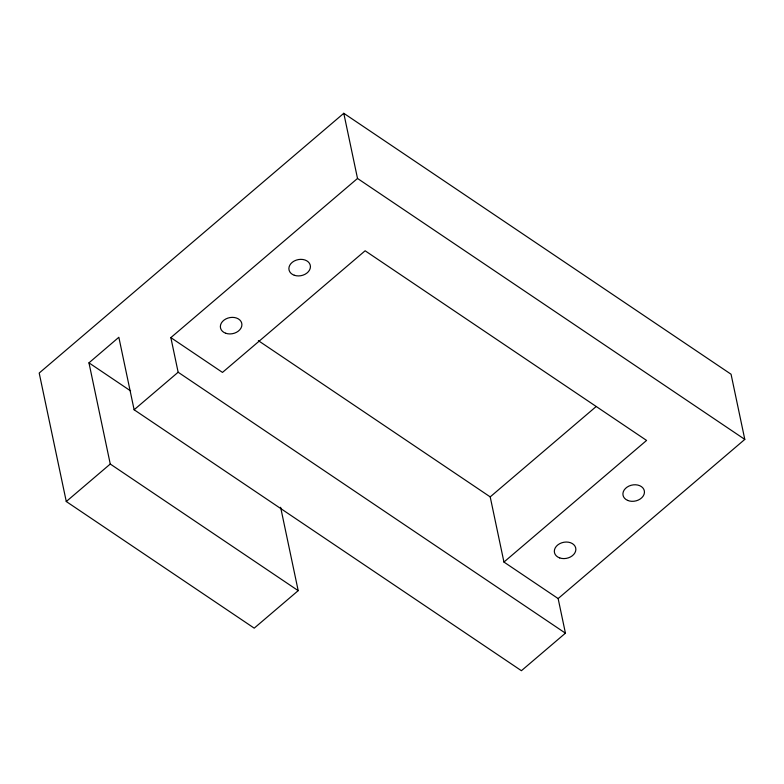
<?xml version="1.0" encoding="UTF-8"?>
<svg xmlns="http://www.w3.org/2000/svg" width="784" height="784" viewBox="0 0 784 784"><rect width="100%" height="100%" fill="white"/><g stroke="black" fill="none" stroke-linecap="round" stroke-linejoin="round"><path stroke-width="1.18" d="M298.194 590.646L110.26 464.03L88.964 362.845L118.845 337.277L134.123 409.767L521.409 670.702L565.431 633.168L558.139 598.564L744.8 439.403L731.06 374.233L343.784 113.298L39.2 373.037L66.277 501.525L254.212 628.151L298.194 590.646L280.623 507.297M565.431 633.168L178.144 372.233L170.853 337.62L357.514 178.458L343.784 113.298M134.123 409.767L178.144 372.233M66.277 501.525L110.26 464.03M558.139 598.564L503.945 562.059L490.206 496.88L595.801 406.847M503.945 562.059L646.584 440.432L365.128 250.792L222.489 372.41L170.853 337.62M357.514 178.458L744.8 439.403M258.367 340.668L490.206 496.88M88.964 362.845L130.605 390.902M294.294 275.262A10.878 8.154 -11.9 0 0 310.435 266.638A10.878 8.154 -11.9 0 0 294.235 261.013A10.878 8.154 -11.9 0 0 294.294 275.262M225.733 333.259A10.878 8.154 -11.9 0 0 241.913 324.674A10.878 8.154 -11.9 0 0 225.743 319.01A10.878 8.154 -11.9 0 0 225.733 333.259M559.698 557.924A10.878 8.154 -11.9 0 0 575.868 549.349A10.878 8.154 -11.9 0 0 559.707 543.675A10.878 8.154 -11.9 0 0 559.698 557.924M627.602 500.388A10.878 8.154 -11.9 0 0 644.428 492.695A10.878 8.154 -11.9 0 0 629.003 486.051A10.878 8.154 -11.9 0 0 627.602 500.388"/></g></svg>
